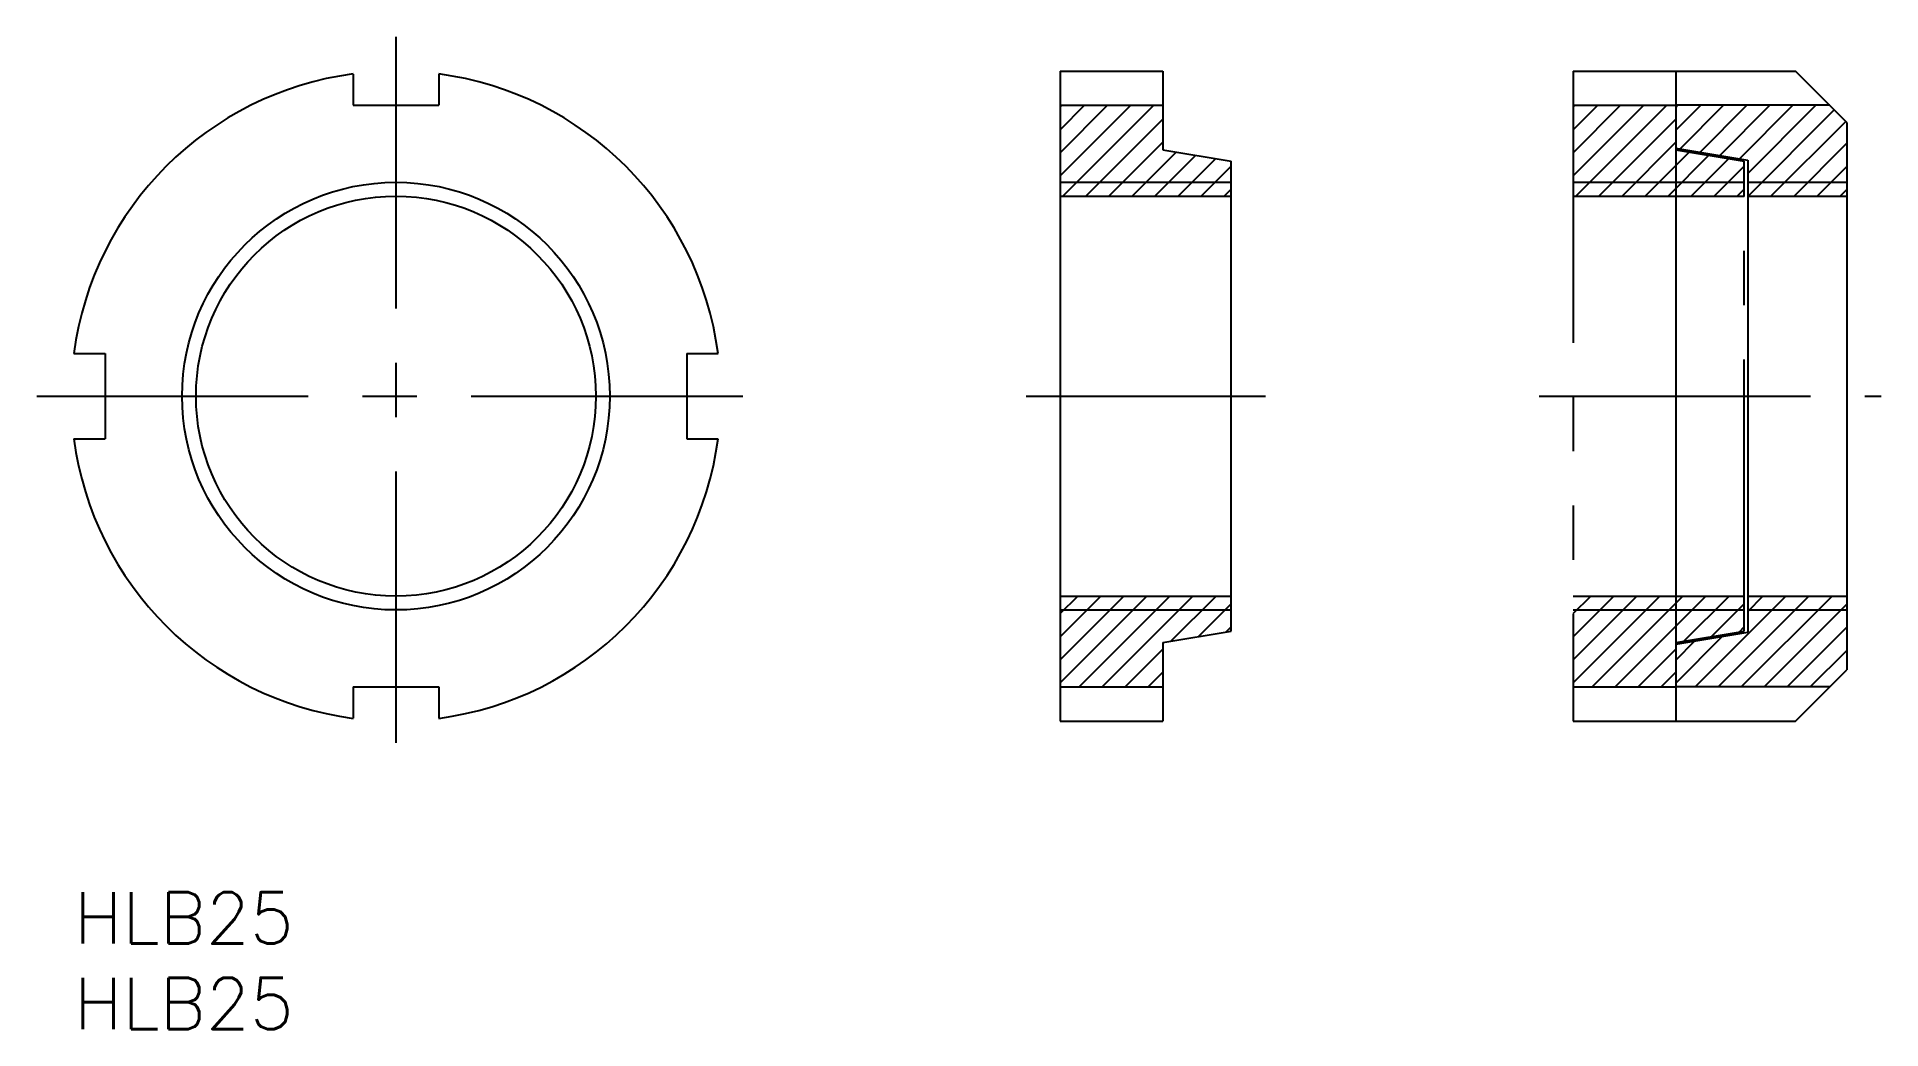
# Model space of a CAD drawing. Extents: x -2 to 106, y -8 to 50.
import ezdxf

# ---------------------------------------------------------------- set-up
doc = ezdxf.new("R2010")
doc.units = 0
doc.header["$LTSCALE"] = 0.5
doc.linetypes.add('CENTER', pattern=[50.8, 31.75, -6.35, 6.35, -6.35])
doc.linetypes.add('PHANTOM', pattern=[63.5, 31.75, -6.35, 6.35, -6.35, 6.35, -6.35])
for name, color, linetype in [('MSM_CENTER', 1, 'CENTER'), ('MSM_CONTINUOUS', 7, 'CONTINUOUS'), ('MSM_IMAGINARY', 6, 'PHANTOM'), ('MSM_NARROW', 5, 'CONTINUOUS'), ('MSM_PART_NUMBER', 7, 'CONTINUOUS')]:
    doc.layers.add(name, color=color, linetype=linetype)
doc.styles.get("Standard").update_dxf_attribs({"font": 'txt.shx', "height": 3, "bigfont": 'bigfont.shx'})

# ---------------------------------------------------------------- blocks, each defined once
blk = doc.blocks.new('*U5')
at = {"layer": 'MSM_PART_NUMBER'}
blk.add_text('HLB25', height=3, dxfattribs=at).set_placement((0, -3))
blk = doc.blocks.new('*U6')
at = {"layer": 'MSM_PART_NUMBER'}
blk.add_text('HLB25', height=3, dxfattribs=at).set_placement((0, -8))

msp = doc.modelspace()

# ---------------------------------------------------------------- linework, layer by layer
at = {"layer": 'MSM_CENTER'}
for p, q in [((18.83, 50), (18.83, 8)), ((-2.17, 29), (39.83, 29)), ((55.67, 29), (69.67, 29)), ((85.67, 29), (105.67, 29))]:
    msp.add_line(p, q, dxfattribs=at)
at = {"layer": 'MSM_CONTINUOUS'}
for p, q in [((16.33, 47.83), (16.33, 46)), ((21.33, 47.83), (21.33, 46)), ((57.67, 48), (57.67, 10)), ((57.67, 48), (63.67, 48)), ((63.67, 48), (63.67, 43.4)), ((93.67, 48), (93.67, 10)), ((93.67, 48), (100.67, 48)), ((103.67, 45), (100.67, 48)), ((16.33, 46), (21.33, 46)), ((57.67, 46), (63.67, 46)), ((102.67, 46), (93.67, 46)), ((103.67, 45), (103.67, 13)), ((63.67, 43.4), (67.67, 42.73)), ((93.67, 43.5), (97.87, 42.8)), ((67.67, 15.27), (67.67, 42.73)), ((97.87, 42.8), (97.87, 15.2)), ((57.67, 40.69), (67.67, 40.69)), ((97.87, 40.69), (103.67, 40.69)), ((0, 31.5), (1.83, 31.5)), ((1.83, 31.5), (1.83, 26.5)), ((35.83, 31.5), (35.83, 26.5)), ((35.83, 31.5), (37.67, 31.5)), ((0, 26.5), (1.83, 26.5)), ((35.83, 26.5), (37.67, 26.5)), ((57.67, 17.31), (67.67, 17.31)), ((97.87, 17.31), (103.67, 17.31)), ((63.67, 14.6), (67.67, 15.27)), ((93.67, 14.5), (97.87, 15.2)), ((63.67, 14.6), (63.67, 10)), ((100.67, 10), (103.67, 13)), ((16.33, 12), (21.33, 12)), ((16.33, 12), (16.33, 10.17)), ((21.33, 12), (21.33, 10.17)), ((57.67, 12), (63.67, 12)), ((102.67, 12), (93.67, 12)), ((57.67, 10), (63.67, 10)), ((93.67, 10), (100.67, 10))]:
    msp.add_line(p, q, dxfattribs=at)
msp.add_circle((18.83, 29), 11.69, dxfattribs=at)
for start, end in [(97.5608, 172.4392), (7.5608, 82.4392), (187.5608, 262.4392), (277.5608, 352.4392)]:
    msp.add_arc((18.83, 29), 19, start, end, dxfattribs=at)
at = {"layer": 'MSM_IMAGINARY'}
for p, q in [((87.67, 48), (87.67, 10)), ((87.67, 48), (93.67, 48)), ((87.67, 46), (93.67, 46)), ((87.67, 45.92), (87.75, 46)), ((87.67, 44.57), (89.1, 46)), ((87.67, 43.23), (90.44, 46)), ((87.67, 41.88), (91.79, 46)), ((87.82, 40.69), (93.14, 46)), ((89.17, 40.69), (93.67, 45.19)), ((90.52, 40.69), (93.67, 43.84)), ((91.87, 40.69), (94.45, 43.27)), ((93.67, 43.4), (97.67, 42.73)), ((93.21, 40.69), (95.6, 43.08)), ((94.56, 40.69), (96.76, 42.89)), ((95.91, 40.69), (97.67, 42.45)), ((97.67, 15.27), (97.67, 42.73)), ((87.67, 41.5), (97.67, 41.5)), ((97.25, 40.69), (97.67, 41.1)), ((87.67, 40.69), (97.67, 40.69)), ((87.67, 17.31), (97.67, 17.31)), ((87.67, 16.29), (88.7, 17.31)), ((87.67, 14.94), (90.04, 17.31)), ((87.67, 13.59), (91.39, 17.31)), ((87.67, 12.25), (92.74, 17.31)), ((88.77, 12), (94.08, 17.31)), ((90.12, 12), (95.43, 17.31)), ((94.14, 14.68), (96.78, 17.31)), ((87.67, 16.5), (97.67, 16.5)), ((95.76, 14.95), (97.67, 16.86)), ((93.67, 14.6), (97.67, 15.27)), ((97.38, 15.22), (97.67, 15.51)), ((91.47, 12), (93.67, 14.2)), ((87.67, 12), (93.67, 12)), ((92.81, 12), (93.67, 12.86)), ((87.67, 10), (93.67, 10))]:
    msp.add_line(p, q, dxfattribs=at)
at = {"layer": 'MSM_NARROW'}
for p, q in [((57.67, 45.92), (57.75, 46)), ((57.67, 44.57), (59.1, 46)), ((57.67, 43.23), (60.44, 46)), ((57.67, 41.88), (61.79, 46)), ((57.82, 40.69), (63.14, 46)), ((93.67, 45.9), (93.77, 46)), ((93.67, 44.55), (95.12, 46)), ((93.92, 43.46), (96.46, 46)), ((95.08, 43.27), (97.81, 46)), ((96.23, 43.07), (99.16, 46)), ((97.39, 42.88), (100.5, 46)), ((97.87, 42.02), (101.85, 46)), ((97.89, 40.69), (102.93, 45.74)), ((59.17, 40.69), (63.67, 45.19)), ((99.23, 40.69), (103.61, 45.06)), ((60.52, 40.69), (63.67, 43.84)), ((61.87, 40.69), (64.45, 43.27)), ((100.58, 40.69), (103.67, 43.78)), ((63.21, 40.69), (65.6, 43.08)), ((64.56, 40.69), (66.76, 42.89)), ((65.91, 40.69), (67.67, 42.45)), ((101.93, 40.69), (103.67, 42.43)), ((57.67, 41.5), (67.67, 41.5)), ((67.25, 40.69), (67.67, 41.1)), ((97.87, 41.5), (103.67, 41.5)), ((103.27, 40.69), (103.67, 41.08)), ((57.67, 16.29), (58.7, 17.31)), ((57.67, 14.94), (60.04, 17.31)), ((57.67, 13.59), (61.39, 17.31)), ((57.67, 12.25), (62.74, 17.31)), ((58.77, 12), (64.08, 17.31)), ((60.12, 12), (65.43, 17.31)), ((64.14, 14.68), (66.78, 17.31)), ((94.79, 12), (100.1, 17.31)), ((96.14, 12), (101.45, 17.31)), ((97.49, 12), (102.8, 17.31)), ((97.87, 16.42), (98.76, 17.31)), ((57.67, 16.5), (67.67, 16.5)), ((65.76, 14.95), (67.67, 16.86)), ((97.87, 16.5), (103.67, 16.5)), ((98.83, 12), (103.67, 16.84)), ((67.38, 15.22), (67.67, 15.51)), ((100.18, 12), (103.67, 15.49)), ((61.47, 12), (63.67, 14.2)), ((93.67, 12.22), (96.4, 14.96)), ((93.67, 13.57), (94.78, 14.69)), ((101.53, 12), (103.67, 14.14)), ((62.81, 12), (63.67, 12.86))]:
    msp.add_line(p, q, dxfattribs=at)
msp.add_circle((18.83, 29), 12.5, dxfattribs=at)

# ---------------------------------------------------------------- block references
at = {"layer": 'MSM_CONTINUOUS'}
for name in ['*U5', '*U6']:
    msp.add_blockref(name, (0, 0), dxfattribs=at)

doc.saveas('drawing.dxf')
